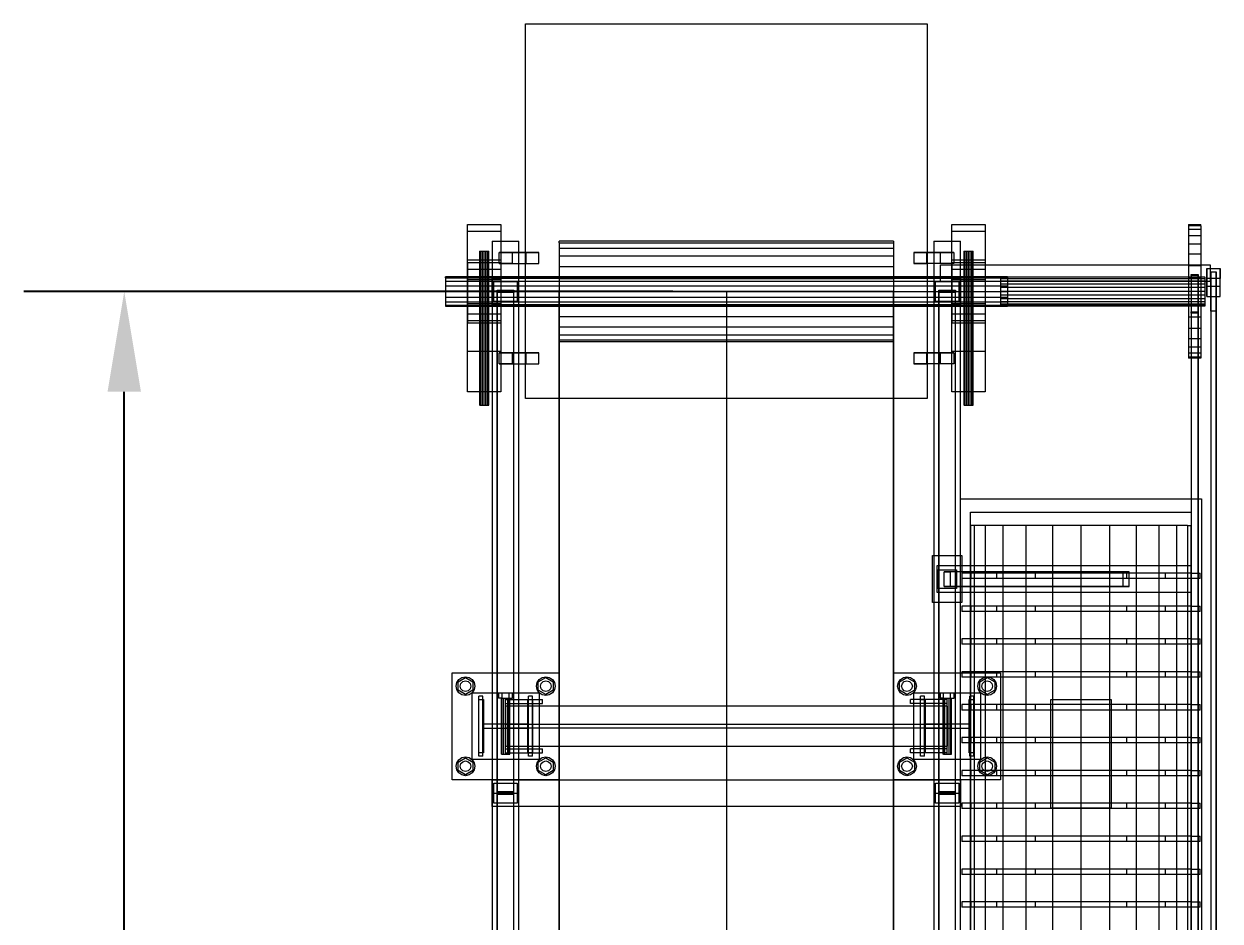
# Model space of a CAD drawing. Header units: millimetres. Extents: x -2500 to 58855, y -53268 to 6837.
# Drawn here: x 57067 to 58855, y -16341 to -15000 of the extents above; entities that cross this region are included whole.
import ezdxf

# ---------------------------------------------------------------- set-up
doc = ezdxf.new("R2010")
doc.units = ezdxf.units.MM
doc.layers.add('COTAS_R', color=1, linetype='Continuous', lineweight=0)
doc.layers.add('superior_C04', color=7, linetype='Continuous', lineweight=0)
doc.dimstyles.new('R19_100', dxfattribs={"dimtxt": 250, "dimasz": 150, "dimexe": 150, "dimexo": 80, "dimgap": 100, "dimtad": 1, "dimtih": 1, "dimtoh": 1, "dimdsep": 46, "dimcen": 0.09, "dimadec": 0, "dimazin": 0, "dimtfac": 1, "dimtdec": 4, "dimtofl": 0, "dimtmove": 0, "dimatfit": 3, "dimfxl": 1, "dimtolj": 1, "dimtzin": 0, "dimarcsym": 0})

# ---------------------------------------------------------------- blocks, each defined once
blk = doc.blocks.new('*D26')
at = {"layer": 'COTAS_R', "color": 0, "lineweight": -2, "transparency": 16777216}
for p, q in [((58037.1, -15400), (57067.1, -15400)), ((57217.1, -19600), (57217.1, -15550)), ((58037.1, -19750), (57067.1, -19750))]:
    blk.add_line(p, q, dxfattribs=at)
at = {"layer": 'COTAS_R', "color": 0, "transparency": 16777216}
for points in [[(57192.1, -15550), (57242.1, -15550), (57217.1, -15400)], [(57192.1, -19600), (57242.1, -19600), (57217.1, -19750)]]:
    blk.add_solid(points, dxfattribs=at)
at = {"layer": 'Defpoints', "color": 0, "transparency": 16777216}
for p in [(57217.1, -15400), (58117.1, -15400), (58117.1, -19750)]:
    blk.add_point(p, dxfattribs=at)

msp = doc.modelspace()

# ---------------------------------------------------------------- linework, layer by layer
at = {"layer": 'superior_C04'}
for p, q in [((57817.116, -15560), (57817.116, -15000)), ((57817.116, -15000), (58417.116, -15000)), ((58417.116, -15000), (58417.116, -15560)), ((57730.116, -15550), (57730.116, -15300)), ((57730.116, -15300), (57780.116, -15300)), ((57780.116, -15300), (57780.116, -15550)), ((58454.116, -15550), (58454.116, -15300)), ((58454.116, -15300), (58504.116, -15300)), ((58504.116, -15300), (58504.116, -15550)), ((58808.116, -15300), (58808.116, -15301.921)), ((58808.116, -15300), (58826.116, -15300)), ((58808.116, -15301.921), (58808.116, -15307.612)), ((58826.116, -15301.921), (58808.116, -15301.921)), ((58826.116, -15301.921), (58826.116, -15300)), ((58826.116, -15301.921), (58826.116, -15307.612)), ((57730.116, -15490), (57730.116, -15310)), ((57730.116, -15310), (57780.116, -15310)), ((57780.116, -15310), (57780.116, -15490)), ((58454.116, -15490), (58454.116, -15310)), ((58454.116, -15310), (58504.116, -15310)), ((58504.116, -15310), (58504.116, -15490)), ((58808.116, -15307.612), (58808.116, -15316.853)), ((58826.116, -15307.612), (58808.116, -15307.612)), ((58808.116, -15316.853), (58808.116, -15329.289)), ((58826.116, -15316.853), (58808.116, -15316.853)), ((58826.116, -15307.612), (58826.116, -15316.853)), ((58826.116, -15316.853), (58826.116, -15329.289)), ((57748.116, -15340), (57748.649, -15340)), ((57748.116, -15340), (57748.116, -15570)), ((57748.649, -15340), (57750.166, -15340)), ((57748.649, -15570), (57748.649, -15340)), ((57750.166, -15340), (57752.437, -15340)), ((57750.166, -15570), (57750.166, -15340)), ((57752.437, -15340), (57755.116, -15340)), ((57752.437, -15570), (57752.437, -15340)), ((57755.116, -15340), (57757.795, -15340)), ((57755.116, -15570), (57755.116, -15340)), ((57757.795, -15340), (57760.066, -15340)), ((57757.795, -15570), (57757.795, -15340)), ((57760.066, -15340), (57761.583, -15340)), ((57760.066, -15570), (57760.066, -15340)), ((57761.583, -15340), (57762.116, -15340)), ((57761.583, -15570), (57761.583, -15340)), ((57762.116, -15570), (57762.116, -15340)), ((57767.116, -15325), (57807.116, -15325)), ((57767.116, -15325), (57767.116, -15400)), ((57807.116, -15400), (57807.116, -15325)), ((57867.116, -15327.556), (57867.116, -15325)), ((58367.116, -15325), (57867.116, -15325)), ((57867.116, -15327.556), (57867.116, -15335.048)), ((57867.116, -15327.556), (58367.116, -15327.556)), ((57867.116, -15335.048), (57867.116, -15346.967)), ((57867.116, -15335.048), (58367.116, -15335.048)), ((58367.116, -15325), (58367.116, -15327.556)), ((58367.116, -15327.556), (58367.116, -15335.048)), ((58367.116, -15335.048), (58367.116, -15346.967)), ((58427.116, -15325), (58467.116, -15325)), ((58427.116, -15325), (58427.116, -15400)), ((58467.116, -15400), (58467.116, -15325)), ((58472.116, -15340), (58472.649, -15340)), ((58472.116, -15340), (58472.116, -15570)), ((58472.649, -15340), (58474.166, -15340)), ((58472.649, -15570), (58472.649, -15340)), ((58474.166, -15340), (58476.437, -15340)), ((58474.166, -15570), (58474.166, -15340)), ((58476.437, -15340), (58479.116, -15340)), ((58476.437, -15570), (58476.437, -15340)), ((58479.116, -15340), (58481.795, -15340)), ((58479.116, -15570), (58479.116, -15340)), ((58481.795, -15340), (58484.066, -15340)), ((58481.795, -15570), (58481.795, -15340)), ((58484.066, -15340), (58485.583, -15340)), ((58484.066, -15570), (58484.066, -15340)), ((58485.583, -15340), (58486.116, -15340)), ((58485.583, -15570), (58485.583, -15340)), ((58486.116, -15570), (58486.116, -15340)), ((58808.116, -15329.289), (58808.116, -15344.443)), ((58826.116, -15329.289), (58808.116, -15329.289)), ((58826.116, -15329.289), (58826.116, -15344.443)), ((57730.116, -15356.578), (57730.116, -15353)), ((57780.116, -15353), (57730.116, -15353)), ((57730.116, -15356.578), (57730.116, -15366.766)), ((57730.116, -15356.578), (57780.116, -15356.578)), ((57777.301, -15342), (57796.931, -15342)), ((57777.301, -15358), (57777.301, -15342)), ((57817.301, -15342), (57777.301, -15342)), ((57796.931, -15358), (57777.301, -15358)), ((57777.301, -15358), (57817.301, -15358)), ((57780.116, -15353), (57780.116, -15356.578)), ((57780.116, -15356.578), (57780.116, -15366.766)), ((57796.931, -15342), (57796.931, -15358)), ((57796.931, -15342), (57836.931, -15342)), ((57796.931, -15358), (57836.931, -15358)), ((57817.301, -15342), (57817.301, -15358)), ((57836.931, -15342), (57817.301, -15342)), ((57817.301, -15358), (57836.931, -15358)), ((57836.931, -15358), (57836.931, -15342)), ((57867.116, -15346.967), (57867.116, -15362.5)), ((57867.116, -15346.967), (58367.116, -15346.967)), ((58367.116, -15346.967), (58367.116, -15362.5)), ((58397.301, -15342), (58397.301, -15358)), ((58416.931, -15342), (58397.301, -15342)), ((58397.301, -15342), (58437.301, -15342)), ((58397.301, -15358), (58416.931, -15358)), ((58437.301, -15358), (58397.301, -15358)), ((58416.931, -15358), (58416.931, -15342)), ((58456.931, -15342), (58416.931, -15342)), ((58456.931, -15358), (58416.931, -15358)), ((58437.301, -15342), (58456.931, -15342)), ((58437.301, -15358), (58437.301, -15342)), ((58456.931, -15358), (58437.301, -15358)), ((58454.116, -15356.578), (58454.116, -15353)), ((58504.116, -15353), (58454.116, -15353)), ((58454.116, -15356.578), (58454.116, -15366.766)), ((58454.116, -15356.578), (58504.116, -15356.578)), ((58456.931, -15342), (58456.931, -15358)), ((58504.116, -15353), (58504.116, -15356.578)), ((58504.116, -15356.578), (58504.116, -15366.766)), ((58808.116, -15344.443), (58808.116, -15361.732)), ((58826.116, -15344.443), (58808.116, -15344.443)), ((58826.116, -15344.443), (58826.116, -15361.732)), ((57730.116, -15366.766), (57730.116, -15382.014)), ((57730.116, -15366.766), (57780.116, -15366.766)), ((57780.116, -15366.766), (57780.116, -15382.014)), ((57867.116, -15362.5), (57867.116, -15380.589)), ((57867.116, -15362.5), (58367.116, -15362.5)), ((58367.116, -15362.5), (58367.116, -15380.589)), ((58437.116, -15360), (58840.116, -15360)), ((58437.116, -15385), (58437.116, -15360)), ((58454.116, -15366.766), (58454.116, -15382.014)), ((58454.116, -15366.766), (58504.116, -15366.766)), ((58504.116, -15366.766), (58504.116, -15382.014)), ((58808.116, -15361.732), (58808.116, -15380.491)), ((58826.116, -15361.732), (58808.116, -15361.732)), ((58812.116, -15375.975), (58812.116, -15374.489)), ((58812.116, -15374.489), (58822.116, -15374.489)), ((58812.116, -15374.489), (58812.116, -16484.396)), ((58822.116, -15375.975), (58812.116, -15375.975)), ((58812.116, -15375.975), (58812.116, -16485.882)), ((58822.116, -15374.489), (58822.116, -15375.975)), ((58822.116, -16484.396), (58822.116, -15374.489)), ((58822.116, -15375.975), (58822.116, -16485.882)), ((58826.116, -15361.732), (58826.116, -15380.491)), ((58835.116, -15380.433), (58835.116, -15365.567)), ((58835.116, -15365.567), (58855.116, -15365.567)), ((58835.116, -15365.567), (58835.116, -15392.567)), ((58840.116, -15360), (58840.116, -15385)), ((58841.116, -15429.541), (58841.116, -15370.459)), ((58841.116, -15370.459), (58849.116, -15370.459)), ((58841.116, -15370.459), (58841.116, -16470.459)), ((58849.116, -15370.459), (58849.116, -15429.541)), ((58849.116, -16470.459), (58849.116, -15370.459)), ((58855.116, -15365.567), (58855.116, -15380.433)), ((58855.116, -15392.567), (58855.116, -15365.567)), ((57697.116, -15379.675), (57697.116, -15378)), ((58537.116, -15378), (57697.116, -15378)), ((57697.116, -15379.675), (57697.116, -15384.444)), ((57697.116, -15379.675), (58537.116, -15379.675)), ((57697.116, -15384.444), (57697.116, -15391.581)), ((57697.116, -15384.444), (58537.116, -15384.444)), ((57697.116, -15391.581), (57697.116, -15400)), ((57697.116, -15391.581), (58537.116, -15391.581)), ((57730.116, -15382.014), (57730.116, -15400)), ((57730.116, -15382.014), (57780.116, -15382.014)), ((57767.116, -15420), (57767.116, -15380)), ((57767.116, -15380), (58467.116, -15380)), ((57769.616, -15385), (57804.616, -15385)), ((57769.616, -15415), (57769.616, -15385)), ((57780.116, -15382.014), (57780.116, -15400)), ((57804.616, -15385), (57804.616, -15415)), ((57867.116, -15380.589), (57867.116, -15400)), ((57867.116, -15380.589), (58367.116, -15380.589)), ((58367.116, -15380.589), (58367.116, -15400)), ((58429.616, -15385), (58464.616, -15385)), ((58429.616, -15415), (58429.616, -15385)), ((58840.116, -15385), (58437.116, -15385)), ((58454.116, -15382.014), (58454.116, -15400)), ((58454.116, -15382.014), (58504.116, -15382.014)), ((58464.616, -15385), (58464.616, -15415)), ((58467.116, -15380), (58467.116, -15420)), ((58504.116, -15382.014), (58504.116, -15400)), ((58527.116, -15378), (58527.116, -15378.75)), ((58527.116, -15378), (58832.116, -15378)), ((58527.116, -15378.75), (58527.116, -15380.947)), ((58832.116, -15378.75), (58527.116, -15378.75)), ((58527.116, -15380.947), (58527.116, -15384.444)), ((58832.116, -15380.947), (58527.116, -15380.947)), ((58527.116, -15384.444), (58527.116, -15389)), ((58832.116, -15384.444), (58527.116, -15384.444)), ((58527.116, -15389), (58527.116, -15394.306)), ((58832.116, -15389), (58527.116, -15389)), ((58527.116, -15394.306), (58527.116, -15400)), ((58832.116, -15394.306), (58527.116, -15394.306)), ((58537.116, -15378), (58537.116, -15379.675)), ((58537.116, -15379.675), (58537.116, -15384.444)), ((58537.116, -15384.444), (58537.116, -15391.581)), ((58537.116, -15391.581), (58537.116, -15400)), ((58808.116, -15380.491), (58808.116, -15400)), ((58826.116, -15380.491), (58808.116, -15380.491)), ((58826.116, -15380.491), (58826.116, -15400)), ((58832.116, -15378.75), (58832.116, -15378)), ((58832.116, -15378.75), (58832.116, -15380.947)), ((58832.116, -15380.947), (58832.116, -15384.444)), ((58832.116, -15384.444), (58832.116, -15389)), ((58832.116, -15389), (58832.116, -15394.306)), ((58832.116, -15394.306), (58832.116, -15400)), ((58855.116, -15380.433), (58835.116, -15380.433)), ((58835.116, -15407.433), (58835.116, -15380.433)), ((58855.116, -15392.567), (58835.116, -15392.567)), ((58835.116, -15392.567), (58835.116, -15407.433)), ((58855.116, -15407.433), (58855.116, -15380.433)), ((58855.116, -15407.433), (58855.116, -15392.567)), ((57697.116, -15400), (57697.116, -15408.419)), ((57697.116, -15400), (58537.116, -15400)), ((57697.116, -15408.419), (57697.116, -15415.556)), ((57697.116, -15408.419), (58537.116, -15408.419)), ((57730.116, -15400), (57730.116, -15417.986)), ((57730.116, -15400), (57780.116, -15400)), ((57767.116, -15400), (57807.116, -15400)), ((57767.116, -15400), (57767.116, -16150)), ((57774.616, -15398.213), (57799.616, -15398.213)), ((57774.616, -15401.787), (57774.616, -15398.213)), ((57774.616, -15398.213), (57774.616, -16148.213)), ((57799.616, -15401.787), (57774.616, -15401.787)), ((57774.616, -16151.787), (57774.616, -15401.787)), ((57780.116, -15400), (57780.116, -15417.986)), ((57799.616, -15398.213), (57799.616, -15401.787)), ((57799.616, -16148.213), (57799.616, -15398.213)), ((57799.616, -16151.787), (57799.616, -15401.787)), ((57807.116, -16150), (57807.116, -15400)), ((58117.116, -15400), (57867.116, -15400)), ((57867.116, -15400), (57867.116, -16460)), ((57867.116, -19750), (57867.116, -15400)), ((57867.116, -15400), (58367.116, -15400)), ((57867.116, -15400), (57867.116, -15419.411)), ((58367.116, -15400), (58117.116, -15400)), ((58117.116, -15400), (58117.116, -16460)), ((58367.116, -16460), (58367.116, -15400)), ((58367.116, -15400), (58367.116, -19750)), ((58367.116, -15400), (58367.116, -15419.411)), ((58427.116, -15400), (58467.116, -15400)), ((58427.116, -15400), (58427.116, -16150)), ((58434.616, -15398.213), (58459.616, -15398.213)), ((58434.616, -15401.787), (58434.616, -15398.213)), ((58434.616, -15398.213), (58434.616, -16148.213)), ((58459.616, -15401.787), (58434.616, -15401.787)), ((58434.616, -16151.787), (58434.616, -15401.787)), ((58454.116, -15400), (58454.116, -15417.986)), ((58454.116, -15400), (58504.116, -15400)), ((58459.616, -15398.213), (58459.616, -15401.787)), ((58459.616, -16148.213), (58459.616, -15398.213)), ((58459.616, -16151.787), (58459.616, -15401.787)), ((58467.116, -16150), (58467.116, -15400)), ((58504.116, -15400), (58504.116, -15417.986)), ((58527.116, -15400), (58527.116, -15405.694)), ((58832.116, -15400), (58527.116, -15400)), ((58527.116, -15405.694), (58527.116, -15411)), ((58832.116, -15405.694), (58527.116, -15405.694)), ((58527.116, -15411), (58527.116, -15415.556)), ((58832.116, -15411), (58527.116, -15411)), ((58537.116, -15400), (58537.116, -15408.419)), ((58537.116, -15408.419), (58537.116, -15415.556)), ((58808.116, -15400), (58808.116, -15419.509)), ((58826.116, -15400), (58808.116, -15400)), ((58826.116, -15400), (58826.116, -15419.509)), ((58832.116, -15400), (58832.116, -15405.694)), ((58832.116, -15405.694), (58832.116, -15411)), ((58832.116, -15411), (58832.116, -15415.556)), ((58835.116, -15407.433), (58855.116, -15407.433)), ((57697.116, -15415.556), (57697.116, -15420.325)), ((57697.116, -15415.556), (58537.116, -15415.556)), ((57697.116, -15420.325), (57697.116, -15422)), ((57697.116, -15420.325), (58537.116, -15420.325)), ((57697.116, -15422), (58537.116, -15422)), ((57730.116, -15417.986), (57730.116, -15433.234)), ((57730.116, -15417.986), (57780.116, -15417.986)), ((58467.116, -15420), (57767.116, -15420)), ((57804.616, -15415), (57769.616, -15415)), ((57780.116, -15417.986), (57780.116, -15433.234)), ((57867.116, -15419.411), (57867.116, -15437.5)), ((57867.116, -15419.411), (58367.116, -15419.411)), ((58367.116, -15419.411), (58367.116, -15437.5)), ((58464.616, -15415), (58429.616, -15415)), ((58454.116, -15417.986), (58454.116, -15433.234)), ((58454.116, -15417.986), (58504.116, -15417.986)), ((58504.116, -15417.986), (58504.116, -15433.234)), ((58527.116, -15415.556), (58527.116, -15419.053)), ((58832.116, -15415.556), (58527.116, -15415.556)), ((58527.116, -15419.053), (58527.116, -15421.25)), ((58832.116, -15419.053), (58527.116, -15419.053)), ((58527.116, -15421.25), (58527.116, -15422)), ((58832.116, -15421.25), (58527.116, -15421.25)), ((58832.116, -15422), (58527.116, -15422)), ((58537.116, -15415.556), (58537.116, -15420.325)), ((58537.116, -15420.325), (58537.116, -15422)), ((58808.116, -15419.509), (58808.116, -15438.268)), ((58826.116, -15419.509), (58808.116, -15419.509)), ((58826.116, -15419.509), (58826.116, -15438.268)), ((58832.116, -15415.556), (58832.116, -15419.053)), ((58832.116, -15419.053), (58832.116, -15421.25)), ((58832.116, -15421.25), (58832.116, -15422)), ((58849.116, -15429.541), (58841.116, -15429.541)), ((58841.116, -15429.541), (58841.116, -16529.541)), ((58849.116, -15429.541), (58849.116, -16529.541)), ((57730.116, -15433.234), (57730.116, -15443.422)), ((57730.116, -15433.234), (57780.116, -15433.234)), ((57730.116, -15443.422), (57730.116, -15447)), ((57730.116, -15443.422), (57780.116, -15443.422)), ((57730.116, -15447), (57780.116, -15447)), ((57780.116, -15433.234), (57780.116, -15443.422)), ((57780.116, -15443.422), (57780.116, -15447)), ((57867.116, -15437.5), (57867.116, -15453.033)), ((57867.116, -15437.5), (58367.116, -15437.5)), ((58367.116, -15437.5), (58367.116, -15453.033)), ((58454.116, -15433.234), (58454.116, -15443.422)), ((58454.116, -15433.234), (58504.116, -15433.234)), ((58454.116, -15443.422), (58454.116, -15447)), ((58454.116, -15443.422), (58504.116, -15443.422)), ((58454.116, -15447), (58504.116, -15447)), ((58504.116, -15433.234), (58504.116, -15443.422)), ((58504.116, -15443.422), (58504.116, -15447)), ((58808.116, -15438.268), (58808.116, -15455.557)), ((58826.116, -15438.268), (58808.116, -15438.268)), ((58812.116, -15432.409), (58812.116, -15430.521)), ((58812.116, -15430.521), (58822.116, -15430.521)), ((58812.116, -15430.521), (58812.116, -16517.935)), ((58822.116, -15432.409), (58812.116, -15432.409)), ((58812.116, -15432.409), (58812.116, -16519.823)), ((58822.116, -15430.521), (58822.116, -15432.409)), ((58822.116, -16517.935), (58822.116, -15430.521)), ((58822.116, -15432.409), (58822.116, -16519.823)), ((58826.116, -15438.268), (58826.116, -15455.557)), ((57867.116, -15453.033), (57867.116, -15464.952)), ((57867.116, -15453.033), (58367.116, -15453.033)), ((57867.116, -15464.952), (57867.116, -15472.444)), ((57867.116, -15464.952), (58367.116, -15464.952)), ((58367.116, -15453.033), (58367.116, -15464.952)), ((58367.116, -15464.952), (58367.116, -15472.444)), ((58808.116, -15455.557), (58808.116, -15470.711)), ((58826.116, -15455.557), (58808.116, -15455.557)), ((58826.116, -15455.557), (58826.116, -15470.711)), ((57867.116, -15472.444), (57867.116, -15475)), ((57867.116, -15472.444), (58367.116, -15472.444)), ((57867.116, -15475), (58367.116, -15475)), ((58367.116, -15472.444), (58367.116, -15475)), ((58808.116, -15470.711), (58808.116, -15483.147)), ((58826.116, -15470.711), (58808.116, -15470.711)), ((58808.116, -15483.147), (58808.116, -15492.388)), ((58826.116, -15483.147), (58808.116, -15483.147)), ((58826.116, -15470.711), (58826.116, -15483.147)), ((58826.116, -15483.147), (58826.116, -15492.388)), ((57780.116, -15490), (57730.116, -15490)), ((57777.301, -15492), (57796.931, -15492)), ((57777.301, -15508), (57777.301, -15492)), ((57817.301, -15492), (57777.301, -15492)), ((57796.931, -15492), (57796.931, -15508)), ((57796.931, -15492), (57836.931, -15492)), ((57817.301, -15492), (57817.301, -15508)), ((57836.931, -15492), (57817.301, -15492)), ((57836.931, -15508), (57836.931, -15492)), ((58397.301, -15492), (58397.301, -15508)), ((58416.931, -15492), (58397.301, -15492)), ((58397.301, -15492), (58437.301, -15492)), ((58416.931, -15508), (58416.931, -15492)), ((58456.931, -15492), (58416.931, -15492)), ((58437.301, -15492), (58456.931, -15492)), ((58437.301, -15508), (58437.301, -15492)), ((58504.116, -15490), (58454.116, -15490)), ((58456.931, -15492), (58456.931, -15508)), ((58808.116, -15492.388), (58808.116, -15498.079)), ((58826.116, -15492.388), (58808.116, -15492.388)), ((58808.116, -15498.079), (58808.116, -15500)), ((58826.116, -15498.079), (58808.116, -15498.079)), ((58826.116, -15500), (58808.116, -15500)), ((58826.116, -15492.388), (58826.116, -15498.079)), ((58826.116, -15498.079), (58826.116, -15500)), ((57796.931, -15508), (57777.301, -15508)), ((57777.301, -15508), (57817.301, -15508)), ((57796.931, -15508), (57836.931, -15508)), ((57817.301, -15508), (57836.931, -15508)), ((58397.301, -15508), (58416.931, -15508)), ((58437.301, -15508), (58397.301, -15508)), ((58456.931, -15508), (58416.931, -15508)), ((58456.931, -15508), (58437.301, -15508)), ((57780.116, -15550), (57730.116, -15550)), ((58504.116, -15550), (58454.116, -15550)), ((57748.649, -15570), (57748.116, -15570)), ((57748.649, -15570), (57750.166, -15570)), ((57750.166, -15570), (57752.437, -15570)), ((57752.437, -15570), (57755.116, -15570)), ((57755.116, -15570), (57757.795, -15570)), ((57757.795, -15570), (57760.066, -15570)), ((57760.066, -15570), (57761.583, -15570)), ((57761.583, -15570), (57762.116, -15570)), ((58417.116, -15560), (57817.116, -15560)), ((58472.649, -15570), (58472.116, -15570)), ((58472.649, -15570), (58474.166, -15570)), ((58474.166, -15570), (58476.437, -15570)), ((58476.437, -15570), (58479.116, -15570)), ((58479.116, -15570), (58481.795, -15570)), ((58481.795, -15570), (58484.066, -15570)), ((58484.066, -15570), (58485.583, -15570)), ((58485.583, -15570), (58486.116, -15570)), ((58467.116, -15710), (58827.116, -15710)), ((58467.116, -16640), (58467.116, -15710)), ((58827.116, -15710), (58827.116, -16640)), ((58482.116, -15730), (58812.116, -15730)), ((58482.116, -16420), (58482.116, -15730)), ((58812.116, -15730), (58812.116, -16420)), ((58487.738, -15750), (58482.116, -15750)), ((58482.116, -15750), (58482.116, -16400)), ((58504.222, -15750), (58487.738, -15750)), ((58487.738, -15750), (58487.738, -16400)), ((58530.443, -15750), (58504.222, -15750)), ((58504.222, -15750), (58504.222, -16400)), ((58564.616, -15750), (58530.443, -15750)), ((58530.443, -15750), (58530.443, -16400)), ((58604.411, -15750), (58564.616, -15750)), ((58564.616, -15750), (58564.616, -16400)), ((58647.116, -15750), (58604.411, -15750)), ((58604.411, -15750), (58604.411, -16400)), ((58689.821, -15750), (58647.116, -15750)), ((58647.116, -15750), (58647.116, -16400)), ((58729.616, -15750), (58689.821, -15750)), ((58689.821, -15750), (58689.821, -16400)), ((58763.788, -15750), (58729.616, -15750)), ((58729.616, -15750), (58729.616, -16400)), ((58790.01, -15750), (58763.788, -15750)), ((58763.788, -15750), (58763.788, -16400)), ((58806.494, -15750), (58790.01, -15750)), ((58790.01, -15750), (58790.01, -16400)), ((58806.494, -15750), (58812.116, -15750)), ((58806.494, -15750), (58806.494, -16400)), ((58812.116, -16400), (58812.116, -15750)), ((58425.116, -15795), (58469.116, -15795)), ((58425.116, -15865), (58425.116, -15795)), ((58469.116, -15795), (58469.116, -15865)), ((58432.116, -15810), (58812.116, -15810)), ((58432.116, -15850), (58432.116, -15810)), ((58433.116, -15816), (58461.116, -15816)), ((58433.116, -15844), (58433.116, -15816)), ((58442.474, -15819), (58451.757, -15819)), ((58442.474, -15841), (58442.474, -15819)), ((58709.974, -15819), (58442.474, -15819)), ((58451.757, -15819), (58451.757, -15841)), ((58719.257, -15819), (58451.757, -15819)), ((58461.116, -15816), (58461.116, -15844)), ((58482.481, -15821.167), (58468.916, -15821.167)), ((58468.916, -15821.167), (58468.916, -15829.167)), ((58521.109, -15821.167), (58482.481, -15821.167)), ((58482.481, -15821.167), (58482.481, -15829.167)), ((58578.922, -15821.167), (58521.109, -15821.167)), ((58521.109, -15821.167), (58521.109, -15829.167)), ((58647.116, -15821.167), (58578.922, -15821.167)), ((58578.922, -15821.167), (58578.922, -15829.167)), ((58715.31, -15821.167), (58647.116, -15821.167)), ((58647.116, -15821.167), (58647.116, -15829.167)), ((58719.257, -15819), (58709.974, -15819)), ((58709.974, -15819), (58709.974, -15841)), ((58773.122, -15821.167), (58715.31, -15821.167)), ((58715.31, -15821.167), (58715.31, -15829.167)), ((58719.257, -15841), (58719.257, -15819)), ((58811.751, -15821.167), (58773.122, -15821.167)), ((58773.122, -15821.167), (58773.122, -15829.167)), ((58811.751, -15821.167), (58825.316, -15821.167)), ((58811.751, -15821.167), (58811.751, -15829.167)), ((58812.116, -15810), (58812.116, -15850)), ((58825.316, -15829.167), (58825.316, -15821.167)), ((58451.757, -15841), (58442.474, -15841)), ((58442.474, -15841), (58709.974, -15841)), ((58719.257, -15841), (58451.757, -15841)), ((58482.481, -15829.167), (58468.916, -15829.167)), ((58521.109, -15829.167), (58482.481, -15829.167)), ((58578.922, -15829.167), (58521.109, -15829.167)), ((58647.116, -15829.167), (58578.922, -15829.167)), ((58715.31, -15829.167), (58647.116, -15829.167)), ((58709.974, -15841), (58719.257, -15841)), ((58773.122, -15829.167), (58715.31, -15829.167)), ((58811.751, -15829.167), (58773.122, -15829.167)), ((58825.316, -15829.167), (58811.751, -15829.167)), ((58812.116, -15850), (58432.116, -15850)), ((58461.116, -15844), (58433.116, -15844)), ((58469.116, -15865), (58425.116, -15865)), ((58482.481, -15870.333), (58468.916, -15870.333)), ((58468.916, -15870.333), (58468.916, -15878.333)), ((58521.109, -15870.333), (58482.481, -15870.333)), ((58482.481, -15870.333), (58482.481, -15878.333)), ((58578.922, -15870.333), (58521.109, -15870.333)), ((58521.109, -15870.333), (58521.109, -15878.333)), ((58647.116, -15870.333), (58578.922, -15870.333)), ((58578.922, -15870.333), (58578.922, -15878.333)), ((58715.31, -15870.333), (58647.116, -15870.333)), ((58647.116, -15870.333), (58647.116, -15878.333)), ((58773.122, -15870.333), (58715.31, -15870.333)), ((58715.31, -15870.333), (58715.31, -15878.333)), ((58811.751, -15870.333), (58773.122, -15870.333)), ((58773.122, -15870.333), (58773.122, -15878.333)), ((58811.751, -15870.333), (58825.316, -15870.333)), ((58811.751, -15870.333), (58811.751, -15878.333)), ((58825.316, -15878.333), (58825.316, -15870.333)), ((58482.481, -15878.333), (58468.916, -15878.333)), ((58521.109, -15878.333), (58482.481, -15878.333)), ((58578.922, -15878.333), (58521.109, -15878.333)), ((58647.116, -15878.333), (58578.922, -15878.333)), ((58715.31, -15878.333), (58647.116, -15878.333)), ((58773.122, -15878.333), (58715.31, -15878.333)), ((58811.751, -15878.333), (58773.122, -15878.333)), ((58825.316, -15878.333), (58811.751, -15878.333)), ((58482.481, -15919.5), (58468.916, -15919.5)), ((58468.916, -15919.5), (58468.916, -15927.5)), ((58482.481, -15927.5), (58468.916, -15927.5)), ((58521.109, -15919.5), (58482.481, -15919.5)), ((58482.481, -15919.5), (58482.481, -15927.5)), ((58521.109, -15927.5), (58482.481, -15927.5)), ((58578.922, -15919.5), (58521.109, -15919.5)), ((58521.109, -15919.5), (58521.109, -15927.5)), ((58578.922, -15927.5), (58521.109, -15927.5)), ((58647.116, -15919.5), (58578.922, -15919.5)), ((58578.922, -15919.5), (58578.922, -15927.5)), ((58647.116, -15927.5), (58578.922, -15927.5)), ((58715.31, -15919.5), (58647.116, -15919.5)), ((58647.116, -15919.5), (58647.116, -15927.5)), ((58715.31, -15927.5), (58647.116, -15927.5)), ((58773.122, -15919.5), (58715.31, -15919.5)), ((58715.31, -15919.5), (58715.31, -15927.5)), ((58773.122, -15927.5), (58715.31, -15927.5)), ((58811.751, -15919.5), (58773.122, -15919.5)), ((58773.122, -15919.5), (58773.122, -15927.5)), ((58811.751, -15927.5), (58773.122, -15927.5)), ((58811.751, -15919.5), (58825.316, -15919.5)), ((58811.751, -15919.5), (58811.751, -15927.5)), ((58825.316, -15927.5), (58811.751, -15927.5)), ((58825.316, -15927.5), (58825.316, -15919.5)), ((57707.116, -16130), (57707.116, -15970)), ((57707.116, -15970), (57867.116, -15970)), ((57713.116, -15990), (57714.182, -15984.642)), ((57714.182, -15984.642), (57717.216, -15980.101)), ((57716.031, -15983.6), (57727.116, -15977.2)), ((57716.031, -15996.4), (57716.031, -15983.6)), ((57717.216, -15980.101), (57721.758, -15977.066)), ((57720.188, -15986), (57723.116, -15983.072)), ((57721.758, -15977.066), (57727.116, -15976)), ((57723.116, -15983.072), (57727.116, -15982)), ((57727.116, -15976), (57732.473, -15977.066)), ((57727.116, -15977.2), (57738.201, -15983.6)), ((57727.116, -15982), (57731.116, -15983.072)), ((57731.116, -15983.072), (57734.044, -15986)), ((57732.473, -15977.066), (57737.015, -15980.101)), ((57737.015, -15980.101), (57740.05, -15984.642)), ((57738.201, -15983.6), (57738.201, -15996.4)), ((57740.05, -15984.642), (57741.116, -15990)), ((57833.116, -15990), (57834.182, -15984.642)), ((57834.182, -15984.642), (57837.216, -15980.101)), ((57836.031, -15983.6), (57847.116, -15977.2)), ((57836.031, -15996.4), (57836.031, -15983.6)), ((57837.216, -15980.101), (57841.758, -15977.066)), ((57840.188, -15986), (57843.116, -15983.072)), ((57841.758, -15977.066), (57847.116, -15976)), ((57843.116, -15983.072), (57847.116, -15982)), ((57847.116, -15976), (57852.473, -15977.066)), ((57847.116, -15977.2), (57858.201, -15983.6)), ((57847.116, -15982), (57851.116, -15983.072)), ((57851.116, -15983.072), (57854.044, -15986)), ((57852.473, -15977.066), (57857.015, -15980.101)), ((57857.015, -15980.101), (57860.05, -15984.642)), ((57858.201, -15983.6), (57858.201, -15996.4)), ((57860.05, -15984.642), (57861.116, -15990)), ((57867.116, -15970), (57867.116, -16130)), ((58367.116, -16130), (58367.116, -15970)), ((58367.116, -15970), (58527.116, -15970)), ((58373.116, -15990), (58374.182, -15984.642)), ((58374.182, -15984.642), (58377.216, -15980.101)), ((58376.031, -15983.6), (58387.116, -15977.2)), ((58376.031, -15996.4), (58376.031, -15983.6)), ((58377.216, -15980.101), (58381.758, -15977.066)), ((58380.188, -15986), (58383.116, -15983.072)), ((58381.758, -15977.066), (58387.116, -15976)), ((58383.116, -15983.072), (58387.116, -15982)), ((58387.116, -15976), (58392.473, -15977.066)), ((58387.116, -15977.2), (58398.201, -15983.6)), ((58387.116, -15982), (58391.116, -15983.072)), ((58391.116, -15983.072), (58394.044, -15986)), ((58392.473, -15977.066), (58397.015, -15980.101)), ((58397.015, -15980.101), (58400.05, -15984.642)), ((58398.201, -15983.6), (58398.201, -15996.4)), ((58400.05, -15984.642), (58401.116, -15990)), ((58482.481, -15968.667), (58468.916, -15968.667)), ((58468.916, -15968.667), (58468.916, -15976.667)), ((58482.481, -15976.667), (58468.916, -15976.667)), ((58521.109, -15968.667), (58482.481, -15968.667)), ((58482.481, -15968.667), (58482.481, -15976.667)), ((58521.109, -15976.667), (58482.481, -15976.667)), ((58493.116, -15990), (58494.182, -15984.642)), ((58494.182, -15984.642), (58497.216, -15980.101)), ((58496.031, -15983.6), (58507.116, -15977.2)), ((58496.031, -15996.4), (58496.031, -15983.6)), ((58497.216, -15980.101), (58501.758, -15977.066)), ((58500.188, -15986), (58503.116, -15983.072)), ((58501.758, -15977.066), (58507.116, -15976)), ((58503.116, -15983.072), (58507.116, -15982)), ((58507.116, -15976), (58512.473, -15977.066)), ((58507.116, -15977.2), (58518.201, -15983.6)), ((58507.116, -15982), (58511.116, -15983.072)), ((58511.116, -15983.072), (58514.044, -15986)), ((58512.473, -15977.066), (58517.015, -15980.101)), ((58517.015, -15980.101), (58520.05, -15984.642)), ((58518.201, -15983.6), (58518.201, -15996.4)), ((58520.05, -15984.642), (58521.116, -15990)), ((58578.922, -15968.667), (58521.109, -15968.667)), ((58521.109, -15968.667), (58521.109, -15976.667)), ((58578.922, -15976.667), (58521.109, -15976.667)), ((58527.116, -15970), (58527.116, -16130)), ((58647.116, -15968.667), (58578.922, -15968.667)), ((58578.922, -15968.667), (58578.922, -15976.667)), ((58647.116, -15976.667), (58578.922, -15976.667)), ((58715.31, -15968.667), (58647.116, -15968.667)), ((58647.116, -15968.667), (58647.116, -15976.667)), ((58715.31, -15976.667), (58647.116, -15976.667)), ((58773.122, -15968.667), (58715.31, -15968.667)), ((58715.31, -15968.667), (58715.31, -15976.667)), ((58773.122, -15976.667), (58715.31, -15976.667)), ((58811.751, -15968.667), (58773.122, -15968.667)), ((58773.122, -15968.667), (58773.122, -15976.667)), ((58811.751, -15976.667), (58773.122, -15976.667)), ((58811.751, -15968.667), (58825.316, -15968.667)), ((58811.751, -15968.667), (58811.751, -15976.667)), ((58825.316, -15976.667), (58811.751, -15976.667)), ((58825.316, -15976.667), (58825.316, -15968.667)), ((57714.182, -15995.358), (57713.116, -15990)), ((57717.216, -15999.899), (57714.182, -15995.358)), ((57727.116, -16002.8), (57716.031, -15996.4)), ((57721.758, -16002.934), (57717.216, -15999.899)), ((57719.116, -15990), (57720.188, -15986)), ((57720.188, -15994), (57719.116, -15990)), ((57723.116, -15996.928), (57720.188, -15994)), ((57727.116, -15998), (57723.116, -15996.928)), ((57738.201, -15996.4), (57727.116, -16002.8)), ((57731.116, -15996.928), (57727.116, -15998)), ((57734.044, -15994), (57731.116, -15996.928)), ((57737.015, -15999.899), (57732.473, -16002.934)), ((57734.044, -15986), (57735.116, -15990)), ((57735.116, -15990), (57734.044, -15994)), ((57740.05, -15995.358), (57737.015, -15999.899)), ((57737.116, -16100), (57737.116, -16000)), ((57737.116, -16000), (57837.116, -16000)), ((57741.116, -15990), (57740.05, -15995.358)), ((57776.716, -16000), (57781.916, -16000)), ((57776.716, -16000), (57776.716, -16008)), ((57781.916, -16000), (57792.316, -16000)), ((57781.916, -16008), (57781.916, -16000)), ((57792.316, -16000), (57797.516, -16000)), ((57792.316, -16008), (57792.316, -16000)), ((57797.516, -16008), (57797.516, -16000)), ((57834.182, -15995.358), (57833.116, -15990)), ((57837.216, -15999.899), (57834.182, -15995.358)), ((57847.116, -16002.8), (57836.031, -15996.4)), ((57837.116, -16000), (57837.116, -16100)), ((57841.758, -16002.934), (57837.216, -15999.899)), ((57839.116, -15990), (57840.188, -15986)), ((57840.188, -15994), (57839.116, -15990)), ((57843.116, -15996.928), (57840.188, -15994)), ((57847.116, -15998), (57843.116, -15996.928)), ((57858.201, -15996.4), (57847.116, -16002.8)), ((57851.116, -15996.928), (57847.116, -15998)), ((57854.044, -15994), (57851.116, -15996.928)), ((57857.015, -15999.899), (57852.473, -16002.934)), ((57854.044, -15986), (57855.116, -15990)), ((57855.116, -15990), (57854.044, -15994)), ((57860.05, -15995.358), (57857.015, -15999.899)), ((57861.116, -15990), (57860.05, -15995.358)), ((58374.182, -15995.358), (58373.116, -15990)), ((58377.216, -15999.899), (58374.182, -15995.358)), ((58387.116, -16002.8), (58376.031, -15996.4)), ((58381.758, -16002.934), (58377.216, -15999.899)), ((58379.116, -15990), (58380.188, -15986)), ((58380.188, -15994), (58379.116, -15990)), ((58383.116, -15996.928), (58380.188, -15994)), ((58387.116, -15998), (58383.116, -15996.928)), ((58398.201, -15996.4), (58387.116, -16002.8)), ((58391.116, -15996.928), (58387.116, -15998)), ((58394.044, -15994), (58391.116, -15996.928)), ((58397.015, -15999.899), (58392.473, -16002.934)), ((58394.044, -15986), (58395.116, -15990)), ((58395.116, -15990), (58394.044, -15994)), ((58400.05, -15995.358), (58397.015, -15999.899)), ((58397.116, -16100), (58397.116, -16000)), ((58397.116, -16000), (58497.116, -16000)), ((58401.116, -15990), (58400.05, -15995.358)), ((58436.716, -16000), (58441.916, -16000)), ((58436.716, -16000), (58436.716, -16008)), ((58441.916, -16000), (58452.316, -16000)), ((58441.916, -16008), (58441.916, -16000)), ((58452.316, -16000), (58457.516, -16000)), ((58452.316, -16008), (58452.316, -16000)), ((58457.516, -16008), (58457.516, -16000)), ((58494.182, -15995.358), (58493.116, -15990)), ((58497.216, -15999.899), (58494.182, -15995.358)), ((58507.116, -16002.8), (58496.031, -15996.4)), ((58497.116, -16000), (58497.116, -16100)), ((58501.758, -16002.934), (58497.216, -15999.899)), ((58499.116, -15990), (58500.188, -15986)), ((58500.188, -15994), (58499.116, -15990)), ((58503.116, -15996.928), (58500.188, -15994)), ((58507.116, -15998), (58503.116, -15996.928)), ((58518.201, -15996.4), (58507.116, -16002.8)), ((58511.116, -15996.928), (58507.116, -15998)), ((58514.044, -15994), (58511.116, -15996.928)), ((58517.015, -15999.899), (58512.473, -16002.934)), ((58514.044, -15986), (58515.116, -15990)), ((58515.116, -15990), (58514.044, -15994)), ((58520.05, -15995.358), (58517.015, -15999.899)), ((58521.116, -15990), (58520.05, -15995.358)), ((57727.116, -16004), (57721.758, -16002.934)), ((57732.473, -16002.934), (57727.116, -16004)), ((57747.116, -16095), (57747.116, -16005)), ((57753.116, -16005), (57747.116, -16005)), ((57747.116, -16090), (57747.116, -16010)), ((57747.116, -16010), (57754.116, -16010)), ((57753.116, -16095), (57753.116, -16005)), ((57754.116, -16010), (57754.116, -16090)), ((57781.916, -16008), (57776.716, -16008)), ((57780.716, -16008), (57781.573, -16008)), ((57780.716, -16008), (57780.716, -16092)), ((57781.573, -16008), (57783.916, -16008)), ((57781.573, -16092), (57781.573, -16008)), ((57781.916, -16008), (57792.316, -16008)), ((57783.916, -16008), (57787.116, -16008)), ((57783.916, -16092), (57783.916, -16008)), ((57787.116, -16008), (57790.316, -16008)), ((57787.116, -16092), (57787.116, -16008)), ((57787.116, -16010), (57842.116, -16010)), ((57787.116, -16016), (57787.116, -16010)), ((57787.116, -16016), (57842.116, -16016)), ((57787.116, -16020), (57787.116, -16080)), ((58447.116, -16020), (57787.116, -16020)), ((57790.316, -16008), (57792.658, -16008)), ((57790.316, -16092), (57790.316, -16008)), ((57792.316, -16008), (57797.516, -16008)), ((57792.658, -16008), (57793.516, -16008)), ((57792.658, -16092), (57792.658, -16008)), ((57793.516, -16092), (57793.516, -16008)), ((57820.116, -16090), (57820.116, -16010)), ((57820.116, -16010), (57827.116, -16010)), ((57821.116, -16095), (57821.116, -16005)), ((57827.116, -16005), (57821.116, -16005)), ((57827.116, -16095), (57827.116, -16005)), ((57827.116, -16010), (57827.116, -16090)), ((57847.116, -16004), (57841.758, -16002.934)), ((57842.116, -16016), (57842.116, -16010)), ((57852.473, -16002.934), (57847.116, -16004)), ((58387.116, -16004), (58381.758, -16002.934)), ((58392.473, -16002.934), (58387.116, -16004)), ((58447.116, -16010), (58392.116, -16010)), ((58392.116, -16016), (58392.116, -16010)), ((58447.116, -16016), (58392.116, -16016)), ((58407.116, -16095), (58407.116, -16005)), ((58413.116, -16005), (58407.116, -16005)), ((58407.116, -16090), (58407.116, -16010)), ((58407.116, -16010), (58414.116, -16010)), ((58413.116, -16095), (58413.116, -16005)), ((58414.116, -16010), (58414.116, -16090)), ((58441.916, -16008), (58436.716, -16008)), ((58440.716, -16008), (58441.573, -16008)), ((58440.716, -16008), (58440.716, -16092)), ((58441.573, -16008), (58443.916, -16008)), ((58441.573, -16092), (58441.573, -16008)), ((58441.916, -16008), (58452.316, -16008)), ((58443.916, -16008), (58447.116, -16008)), ((58443.916, -16092), (58443.916, -16008)), ((58447.116, -16008), (58450.316, -16008)), ((58447.116, -16092), (58447.116, -16008)), ((58447.116, -16016), (58447.116, -16010)), ((58447.116, -16020), (58447.116, -16080)), ((58450.316, -16008), (58452.658, -16008)), ((58450.316, -16092), (58450.316, -16008)), ((58452.316, -16008), (58457.516, -16008)), ((58452.658, -16008), (58453.516, -16008)), ((58452.658, -16092), (58452.658, -16008)), ((58453.516, -16092), (58453.516, -16008)), ((58482.481, -16017.833), (58468.916, -16017.833)), ((58468.916, -16017.833), (58468.916, -16025.833)), ((58480.116, -16090), (58480.116, -16010)), ((58480.116, -16010), (58487.116, -16010)), ((58481.116, -16095), (58481.116, -16005)), ((58487.116, -16005), (58481.116, -16005)), ((58521.109, -16017.833), (58482.481, -16017.833)), ((58482.481, -16017.833), (58482.481, -16025.833)), ((58487.116, -16095), (58487.116, -16005)), ((58487.116, -16010), (58487.116, -16090)), ((58507.116, -16004), (58501.758, -16002.934)), ((58512.473, -16002.934), (58507.116, -16004)), ((58578.922, -16017.833), (58521.109, -16017.833)), ((58521.109, -16017.833), (58521.109, -16025.833)), ((58647.116, -16017.833), (58578.922, -16017.833)), ((58578.922, -16017.833), (58578.922, -16025.833)), ((58602.116, -16010), (58692.116, -16010)), ((58602.116, -16172.5), (58602.116, -16010)), ((58715.31, -16017.833), (58647.116, -16017.833)), ((58647.116, -16017.833), (58647.116, -16025.833)), ((58692.116, -16010), (58692.116, -16172.5)), ((58773.122, -16017.833), (58715.31, -16017.833)), ((58715.31, -16017.833), (58715.31, -16025.833)), ((58811.751, -16017.833), (58773.122, -16017.833)), ((58773.122, -16017.833), (58773.122, -16025.833)), ((58811.751, -16017.833), (58825.316, -16017.833)), ((58811.751, -16017.833), (58811.751, -16025.833)), ((58825.316, -16025.833), (58825.316, -16017.833)), ((58482.481, -16025.833), (58468.916, -16025.833)), ((58521.109, -16025.833), (58482.481, -16025.833)), ((58578.922, -16025.833), (58521.109, -16025.833)), ((58647.116, -16025.833), (58578.922, -16025.833)), ((58715.31, -16025.833), (58647.116, -16025.833)), ((58773.122, -16025.833), (58715.31, -16025.833)), ((58811.751, -16025.833), (58773.122, -16025.833)), ((58825.316, -16025.833), (58811.751, -16025.833)), ((57754.116, -16053.5), (57754.116, -16046.5)), ((57754.116, -16046.5), (57820.116, -16046.5)), ((57820.116, -16053.5), (57754.116, -16053.5)), ((57787.116, -16047.5), (57787.116, -16052.5)), ((58447.116, -16047.5), (57787.116, -16047.5)), ((57787.116, -16052.5), (58447.116, -16052.5)), ((57820.116, -16046.5), (57820.116, -16053.5)), ((58414.116, -16053.5), (58414.116, -16046.5)), ((58414.116, -16046.5), (58480.116, -16046.5)), ((58480.116, -16053.5), (58414.116, -16053.5)), ((58447.116, -16047.5), (58447.116, -16052.5)), ((58480.116, -16046.5), (58480.116, -16053.5)), ((58482.481, -16067), (58468.916, -16067)), ((58468.916, -16067), (58468.916, -16075)), ((58521.109, -16067), (58482.481, -16067)), ((58482.481, -16067), (58482.481, -16075)), ((58578.922, -16067), (58521.109, -16067)), ((58521.109, -16067), (58521.109, -16075)), ((58647.116, -16067), (58578.922, -16067)), ((58578.922, -16067), (58578.922, -16075)), ((58715.31, -16067), (58647.116, -16067)), ((58647.116, -16067), (58647.116, -16075)), ((58773.122, -16067), (58715.31, -16067)), ((58715.31, -16067), (58715.31, -16075)), ((58811.751, -16067), (58773.122, -16067)), ((58773.122, -16067), (58773.122, -16075)), ((58811.751, -16067), (58825.316, -16067)), ((58811.751, -16067), (58811.751, -16075)), ((58825.316, -16075), (58825.316, -16067)), ((57754.116, -16090), (57747.116, -16090)), ((57787.116, -16080), (58447.116, -16080)), ((57787.116, -16084), (57842.116, -16084)), ((57787.116, -16090), (57787.116, -16084)), ((57787.116, -16090), (57842.116, -16090)), ((57827.116, -16090), (57820.116, -16090)), ((57842.116, -16090), (57842.116, -16084)), ((58447.116, -16084), (58392.116, -16084)), ((58392.116, -16090), (58392.116, -16084)), ((58447.116, -16090), (58392.116, -16090)), ((58414.116, -16090), (58407.116, -16090)), ((58447.116, -16090), (58447.116, -16084)), ((58482.481, -16075), (58468.916, -16075)), ((58487.116, -16090), (58480.116, -16090)), ((58521.109, -16075), (58482.481, -16075)), ((58578.922, -16075), (58521.109, -16075)), ((58647.116, -16075), (58578.922, -16075)), ((58715.31, -16075), (58647.116, -16075)), ((58773.122, -16075), (58715.31, -16075)), ((58811.751, -16075), (58773.122, -16075)), ((58825.316, -16075), (58811.751, -16075)), ((57713.116, -16110), (57714.182, -16104.642)), ((57714.182, -16104.642), (57717.216, -16100.101)), ((57716.031, -16103.6), (57727.116, -16097.2)), ((57716.031, -16116.4), (57716.031, -16103.6)), ((57717.216, -16100.101), (57721.758, -16097.066)), ((57719.116, -16110), (57720.188, -16106)), ((57720.188, -16106), (57723.116, -16103.072)), ((57721.758, -16097.066), (57727.116, -16096)), ((57723.116, -16103.072), (57727.116, -16102)), ((57727.116, -16096), (57732.473, -16097.066)), ((57727.116, -16097.2), (57738.201, -16103.6)), ((57727.116, -16102), (57731.116, -16103.072)), ((57731.116, -16103.072), (57734.044, -16106)), ((57732.473, -16097.066), (57737.015, -16100.101)), ((57734.044, -16106), (57735.116, -16110)), ((57737.015, -16100.101), (57740.05, -16104.642)), ((57837.116, -16100), (57737.116, -16100)), ((57738.201, -16103.6), (57738.201, -16116.4)), ((57740.05, -16104.642), (57741.116, -16110)), ((57753.116, -16095), (57747.116, -16095)), ((57781.573, -16092), (57780.716, -16092)), ((57781.573, -16092), (57783.916, -16092)), ((57783.916, -16092), (57787.116, -16092)), ((57787.116, -16092), (57790.316, -16092)), ((57790.316, -16092), (57792.658, -16092)), ((57792.658, -16092), (57793.516, -16092)), ((57827.116, -16095), (57821.116, -16095)), ((57833.116, -16110), (57834.182, -16104.642)), ((57834.182, -16104.642), (57837.216, -16100.101)), ((57836.031, -16103.6), (57847.116, -16097.2)), ((57836.031, -16116.4), (57836.031, -16103.6)), ((57837.216, -16100.101), (57841.758, -16097.066)), ((57839.116, -16110), (57840.188, -16106)), ((57840.188, -16106), (57843.116, -16103.072)), ((57841.758, -16097.066), (57847.116, -16096)), ((57843.116, -16103.072), (57847.116, -16102)), ((57847.116, -16096), (57852.473, -16097.066)), ((57847.116, -16097.2), (57858.201, -16103.6)), ((57847.116, -16102), (57851.116, -16103.072)), ((57851.116, -16103.072), (57854.044, -16106)), ((57852.473, -16097.066), (57857.015, -16100.101)), ((57854.044, -16106), (57855.116, -16110)), ((57857.015, -16100.101), (57860.05, -16104.642)), ((57858.201, -16103.6), (57858.201, -16116.4)), ((57860.05, -16104.642), (57861.116, -16110)), ((58373.116, -16110), (58374.182, -16104.642)), ((58374.182, -16104.642), (58377.216, -16100.101)), ((58376.031, -16103.6), (58387.116, -16097.2)), ((58376.031, -16116.4), (58376.031, -16103.6)), ((58377.216, -16100.101), (58381.758, -16097.066)), ((58379.116, -16110), (58380.188, -16106)), ((58380.188, -16106), (58383.116, -16103.072)), ((58381.758, -16097.066), (58387.116, -16096)), ((58383.116, -16103.072), (58387.116, -16102)), ((58387.116, -16096), (58392.473, -16097.066)), ((58387.116, -16097.2), (58398.201, -16103.6)), ((58387.116, -16102), (58391.116, -16103.072)), ((58391.116, -16103.072), (58394.044, -16106)), ((58392.473, -16097.066), (58397.015, -16100.101)), ((58394.044, -16106), (58395.116, -16110)), ((58397.015, -16100.101), (58400.05, -16104.642)), ((58497.116, -16100), (58397.116, -16100)), ((58398.201, -16103.6), (58398.201, -16116.4)), ((58400.05, -16104.642), (58401.116, -16110)), ((58413.116, -16095), (58407.116, -16095)), ((58441.573, -16092), (58440.716, -16092)), ((58441.573, -16092), (58443.916, -16092)), ((58443.916, -16092), (58447.116, -16092)), ((58447.116, -16092), (58450.316, -16092)), ((58450.316, -16092), (58452.658, -16092)), ((58452.658, -16092), (58453.516, -16092)), ((58487.116, -16095), (58481.116, -16095)), ((58493.116, -16110), (58494.182, -16104.642)), ((58494.182, -16104.642), (58497.216, -16100.101)), ((58496.031, -16103.6), (58507.116, -16097.2)), ((58496.031, -16116.4), (58496.031, -16103.6)), ((58497.216, -16100.101), (58501.758, -16097.066)), ((58499.116, -16110), (58500.188, -16106)), ((58500.188, -16106), (58503.116, -16103.072)), ((58501.758, -16097.066), (58507.116, -16096)), ((58503.116, -16103.072), (58507.116, -16102)), ((58507.116, -16096), (58512.473, -16097.066)), ((58507.116, -16097.2), (58518.201, -16103.6)), ((58507.116, -16102), (58511.116, -16103.072)), ((58511.116, -16103.072), (58514.044, -16106)), ((58512.473, -16097.066), (58517.015, -16100.101)), ((58514.044, -16106), (58515.116, -16110)), ((58517.015, -16100.101), (58520.05, -16104.642)), ((58518.201, -16103.6), (58518.201, -16116.4)), ((58520.05, -16104.642), (58521.116, -16110)), ((57714.182, -16115.358), (57713.116, -16110)), ((57717.216, -16119.899), (57714.182, -16115.358)), ((57727.116, -16122.8), (57716.031, -16116.4)), ((57721.758, -16122.934), (57717.216, -16119.899)), ((57720.188, -16114), (57719.116, -16110)), ((57723.116, -16116.928), (57720.188, -16114)), ((57727.116, -16124), (57721.758, -16122.934)), ((57727.116, -16118), (57723.116, -16116.928)), ((57738.201, -16116.4), (57727.116, -16122.8)), ((57731.116, -16116.928), (57727.116, -16118)), ((57732.473, -16122.934), (57727.116, -16124)), ((57734.044, -16114), (57731.116, -16116.928)), ((57737.015, -16119.899), (57732.473, -16122.934)), ((57735.116, -16110), (57734.044, -16114)), ((57740.05, -16115.358), (57737.015, -16119.899)), ((57741.116, -16110), (57740.05, -16115.358)), ((57834.182, -16115.358), (57833.116, -16110)), ((57837.216, -16119.899), (57834.182, -16115.358)), ((57847.116, -16122.8), (57836.031, -16116.4)), ((57841.758, -16122.934), (57837.216, -16119.899)), ((57840.188, -16114), (57839.116, -16110)), ((57843.116, -16116.928), (57840.188, -16114)), ((57847.116, -16124), (57841.758, -16122.934)), ((57847.116, -16118), (57843.116, -16116.928)), ((57858.201, -16116.4), (57847.116, -16122.8)), ((57851.116, -16116.928), (57847.116, -16118)), ((57852.473, -16122.934), (57847.116, -16124)), ((57854.044, -16114), (57851.116, -16116.928)), ((57857.015, -16119.899), (57852.473, -16122.934)), ((57855.116, -16110), (57854.044, -16114)), ((57860.05, -16115.358), (57857.015, -16119.899)), ((57861.116, -16110), (57860.05, -16115.358)), ((58374.182, -16115.358), (58373.116, -16110)), ((58377.216, -16119.899), (58374.182, -16115.358)), ((58387.116, -16122.8), (58376.031, -16116.4)), ((58381.758, -16122.934), (58377.216, -16119.899)), ((58380.188, -16114), (58379.116, -16110)), ((58383.116, -16116.928), (58380.188, -16114)), ((58387.116, -16124), (58381.758, -16122.934)), ((58387.116, -16118), (58383.116, -16116.928)), ((58398.201, -16116.4), (58387.116, -16122.8)), ((58391.116, -16116.928), (58387.116, -16118)), ((58392.473, -16122.934), (58387.116, -16124)), ((58394.044, -16114), (58391.116, -16116.928)), ((58397.015, -16119.899), (58392.473, -16122.934)), ((58395.116, -16110), (58394.044, -16114)), ((58400.05, -16115.358), (58397.015, -16119.899)), ((58401.116, -16110), (58400.05, -16115.358)), ((58482.481, -16116.167), (58468.916, -16116.167)), ((58468.916, -16116.167), (58468.916, -16124.167)), ((58482.481, -16124.167), (58468.916, -16124.167)), ((58521.109, -16116.167), (58482.481, -16116.167)), ((58482.481, -16116.167), (58482.481, -16124.167)), ((58521.109, -16124.167), (58482.481, -16124.167)), ((58494.182, -16115.358), (58493.116, -16110)), ((58497.216, -16119.899), (58494.182, -16115.358)), ((58507.116, -16122.8), (58496.031, -16116.4)), ((58501.758, -16122.934), (58497.216, -16119.899)), ((58500.188, -16114), (58499.116, -16110)), ((58503.116, -16116.928), (58500.188, -16114)), ((58507.116, -16124), (58501.758, -16122.934)), ((58507.116, -16118), (58503.116, -16116.928)), ((58518.201, -16116.4), (58507.116, -16122.8)), ((58511.116, -16116.928), (58507.116, -16118)), ((58512.473, -16122.934), (58507.116, -16124)), ((58514.044, -16114), (58511.116, -16116.928)), ((58517.015, -16119.899), (58512.473, -16122.934)), ((58515.116, -16110), (58514.044, -16114)), ((58520.05, -16115.358), (58517.015, -16119.899)), ((58521.116, -16110), (58520.05, -16115.358)), ((58578.922, -16116.167), (58521.109, -16116.167)), ((58521.109, -16116.167), (58521.109, -16124.167)), ((58578.922, -16124.167), (58521.109, -16124.167)), ((58647.116, -16116.167), (58578.922, -16116.167)), ((58578.922, -16116.167), (58578.922, -16124.167)), ((58647.116, -16124.167), (58578.922, -16124.167)), ((58715.31, -16116.167), (58647.116, -16116.167)), ((58647.116, -16116.167), (58647.116, -16124.167)), ((58715.31, -16124.167), (58647.116, -16124.167)), ((58773.122, -16116.167), (58715.31, -16116.167)), ((58715.31, -16116.167), (58715.31, -16124.167)), ((58773.122, -16124.167), (58715.31, -16124.167)), ((58811.751, -16116.167), (58773.122, -16116.167)), ((58773.122, -16116.167), (58773.122, -16124.167)), ((58811.751, -16124.167), (58773.122, -16124.167)), ((58811.751, -16116.167), (58825.316, -16116.167)), ((58811.751, -16116.167), (58811.751, -16124.167)), ((58825.316, -16124.167), (58811.751, -16124.167)), ((58825.316, -16124.167), (58825.316, -16116.167)), ((57867.116, -16130), (57707.116, -16130)), ((57767.116, -16170), (57767.116, -16130)), ((57767.116, -16130), (58467.116, -16130)), ((57769.616, -16135), (57804.616, -16135)), ((57769.616, -16165), (57769.616, -16135)), ((57804.616, -16135), (57804.616, -16165)), ((58527.116, -16130), (58367.116, -16130)), ((58429.616, -16135), (58464.616, -16135)), ((58429.616, -16165), (58429.616, -16135)), ((58464.616, -16135), (58464.616, -16165)), ((58467.116, -16130), (58467.116, -16170)), ((57767.116, -16150), (57807.116, -16150)), ((57767.116, -16150), (57767.116, -17350)), ((57774.616, -16148.213), (57774.616, -16151.787)), ((57799.616, -16148.213), (57774.616, -16148.213)), ((57799.616, -16148.878), (57774.616, -16148.878)), ((57774.616, -16148.878), (57774.616, -16151.122)), ((57774.616, -17348.878), (57774.616, -16148.878)), ((57774.616, -16151.122), (57799.616, -16151.122)), ((57774.616, -16151.122), (57774.616, -17351.122)), ((57774.616, -16151.787), (57799.616, -16151.787)), ((57799.616, -16151.787), (57799.616, -16148.213)), ((57799.616, -16151.122), (57799.616, -16148.878)), ((57799.616, -17348.878), (57799.616, -16148.878)), ((57799.616, -17351.122), (57799.616, -16151.122)), ((57807.116, -17350), (57807.116, -16150)), ((58427.116, -16150), (58467.116, -16150)), ((58427.116, -16150), (58427.116, -17350)), ((58434.616, -16148.213), (58434.616, -16151.787)), ((58459.616, -16148.213), (58434.616, -16148.213)), ((58459.616, -16148.878), (58434.616, -16148.878)), ((58434.616, -16148.878), (58434.616, -16151.122)), ((58434.616, -17348.878), (58434.616, -16148.878)), ((58434.616, -16151.122), (58459.616, -16151.122)), ((58434.616, -16151.122), (58434.616, -17351.122)), ((58434.616, -16151.787), (58459.616, -16151.787)), ((58459.616, -16151.787), (58459.616, -16148.213)), ((58459.616, -16151.122), (58459.616, -16148.878)), ((58459.616, -17348.878), (58459.616, -16148.878)), ((58459.616, -17351.122), (58459.616, -16151.122)), ((58467.116, -17350), (58467.116, -16150)), ((58467.116, -16170), (57767.116, -16170)), ((57804.616, -16165), (57769.616, -16165)), ((58464.616, -16165), (58429.616, -16165)), ((58482.481, -16165.333), (58468.916, -16165.333)), ((58468.916, -16165.333), (58468.916, -16173.333)), ((58482.481, -16173.333), (58468.916, -16173.333)), ((58521.109, -16165.333), (58482.481, -16165.333)), ((58482.481, -16165.333), (58482.481, -16173.333)), ((58521.109, -16173.333), (58482.481, -16173.333)), ((58578.922, -16165.333), (58521.109, -16165.333)), ((58521.109, -16165.333), (58521.109, -16173.333)), ((58578.922, -16173.333), (58521.109, -16173.333)), ((58647.116, -16165.333), (58578.922, -16165.333)), ((58578.922, -16165.333), (58578.922, -16173.333)), ((58647.116, -16173.333), (58578.922, -16173.333)), ((58692.116, -16172.5), (58602.116, -16172.5)), ((58715.31, -16165.333), (58647.116, -16165.333)), ((58647.116, -16165.333), (58647.116, -16173.333)), ((58715.31, -16173.333), (58647.116, -16173.333)), ((58773.122, -16165.333), (58715.31, -16165.333)), ((58715.31, -16165.333), (58715.31, -16173.333)), ((58773.122, -16173.333), (58715.31, -16173.333)), ((58811.751, -16165.333), (58773.122, -16165.333)), ((58773.122, -16165.333), (58773.122, -16173.333)), ((58811.751, -16173.333), (58773.122, -16173.333)), ((58811.751, -16165.333), (58825.316, -16165.333)), ((58811.751, -16165.333), (58811.751, -16173.333)), ((58825.316, -16173.333), (58811.751, -16173.333)), ((58825.316, -16173.333), (58825.316, -16165.333)), ((58482.481, -16214.5), (58468.916, -16214.5)), ((58468.916, -16214.5), (58468.916, -16222.5)), ((58521.109, -16214.5), (58482.481, -16214.5)), ((58482.481, -16214.5), (58482.481, -16222.5)), ((58578.922, -16214.5), (58521.109, -16214.5)), ((58521.109, -16214.5), (58521.109, -16222.5)), ((58647.116, -16214.5), (58578.922, -16214.5)), ((58578.922, -16214.5), (58578.922, -16222.5)), ((58715.31, -16214.5), (58647.116, -16214.5)), ((58647.116, -16214.5), (58647.116, -16222.5)), ((58773.122, -16214.5), (58715.31, -16214.5)), ((58715.31, -16214.5), (58715.31, -16222.5)), ((58811.751, -16214.5), (58773.122, -16214.5)), ((58773.122, -16214.5), (58773.122, -16222.5)), ((58811.751, -16214.5), (58825.316, -16214.5)), ((58811.751, -16214.5), (58811.751, -16222.5)), ((58825.316, -16222.5), (58825.316, -16214.5)), ((58482.481, -16222.5), (58468.916, -16222.5)), ((58521.109, -16222.5), (58482.481, -16222.5)), ((58578.922, -16222.5), (58521.109, -16222.5)), ((58647.116, -16222.5), (58578.922, -16222.5)), ((58715.31, -16222.5), (58647.116, -16222.5)), ((58773.122, -16222.5), (58715.31, -16222.5)), ((58811.751, -16222.5), (58773.122, -16222.5)), ((58825.316, -16222.5), (58811.751, -16222.5)), ((58482.481, -16263.667), (58468.916, -16263.667)), ((58468.916, -16263.667), (58468.916, -16271.667)), ((58521.109, -16263.667), (58482.481, -16263.667)), ((58482.481, -16263.667), (58482.481, -16271.667)), ((58578.922, -16263.667), (58521.109, -16263.667)), ((58521.109, -16263.667), (58521.109, -16271.667)), ((58647.116, -16263.667), (58578.922, -16263.667)), ((58578.922, -16263.667), (58578.922, -16271.667)), ((58715.31, -16263.667), (58647.116, -16263.667)), ((58647.116, -16263.667), (58647.116, -16271.667)), ((58773.122, -16263.667), (58715.31, -16263.667)), ((58715.31, -16263.667), (58715.31, -16271.667)), ((58811.751, -16263.667), (58773.122, -16263.667)), ((58773.122, -16263.667), (58773.122, -16271.667)), ((58811.751, -16263.667), (58825.316, -16263.667)), ((58811.751, -16263.667), (58811.751, -16271.667)), ((58825.316, -16271.667), (58825.316, -16263.667)), ((58482.481, -16271.667), (58468.916, -16271.667)), ((58521.109, -16271.667), (58482.481, -16271.667)), ((58578.922, -16271.667), (58521.109, -16271.667)), ((58647.116, -16271.667), (58578.922, -16271.667)), ((58715.31, -16271.667), (58647.116, -16271.667)), ((58773.122, -16271.667), (58715.31, -16271.667)), ((58811.751, -16271.667), (58773.122, -16271.667)), ((58825.316, -16271.667), (58811.751, -16271.667)), ((58482.481, -16312.833), (58468.916, -16312.833)), ((58468.916, -16312.833), (58468.916, -16320.833)), ((58482.481, -16320.833), (58468.916, -16320.833)), ((58521.109, -16312.833), (58482.481, -16312.833)), ((58482.481, -16312.833), (58482.481, -16320.833)), ((58521.109, -16320.833), (58482.481, -16320.833)), ((58578.922, -16312.833), (58521.109, -16312.833)), ((58521.109, -16312.833), (58521.109, -16320.833)), ((58578.922, -16320.833), (58521.109, -16320.833)), ((58647.116, -16312.833), (58578.922, -16312.833)), ((58578.922, -16312.833), (58578.922, -16320.833)), ((58647.116, -16320.833), (58578.922, -16320.833)), ((58715.31, -16312.833), (58647.116, -16312.833)), ((58647.116, -16312.833), (58647.116, -16320.833)), ((58715.31, -16320.833), (58647.116, -16320.833)), ((58773.122, -16312.833), (58715.31, -16312.833)), ((58715.31, -16312.833), (58715.31, -16320.833)), ((58773.122, -16320.833), (58715.31, -16320.833)), ((58811.751, -16312.833), (58773.122, -16312.833)), ((58773.122, -16312.833), (58773.122, -16320.833)), ((58811.751, -16320.833), (58773.122, -16320.833)), ((58811.751, -16312.833), (58825.316, -16312.833)), ((58811.751, -16312.833), (58811.751, -16320.833)), ((58825.316, -16320.833), (58811.751, -16320.833)), ((58825.316, -16320.833), (58825.316, -16312.833))]:
    msp.add_line(p, q, dxfattribs=at)

# ---------------------------------------------------------------- dimensions: what is measured, and where the dimension line sits
at = {"layer": 'COTAS_R'}
dim = msp.add_aligned_dim(p1=(58117.116, -19750), p2=(58117.116, -15400), distance=900, text='<> R', dimstyle='R19_100', dxfattribs=at)
dim.commit()
dim.dimension.update_dxf_attribs({"geometry": '*D26', "text_midpoint": (57217.116, -17575)})

doc.saveas('drawing.dxf')
